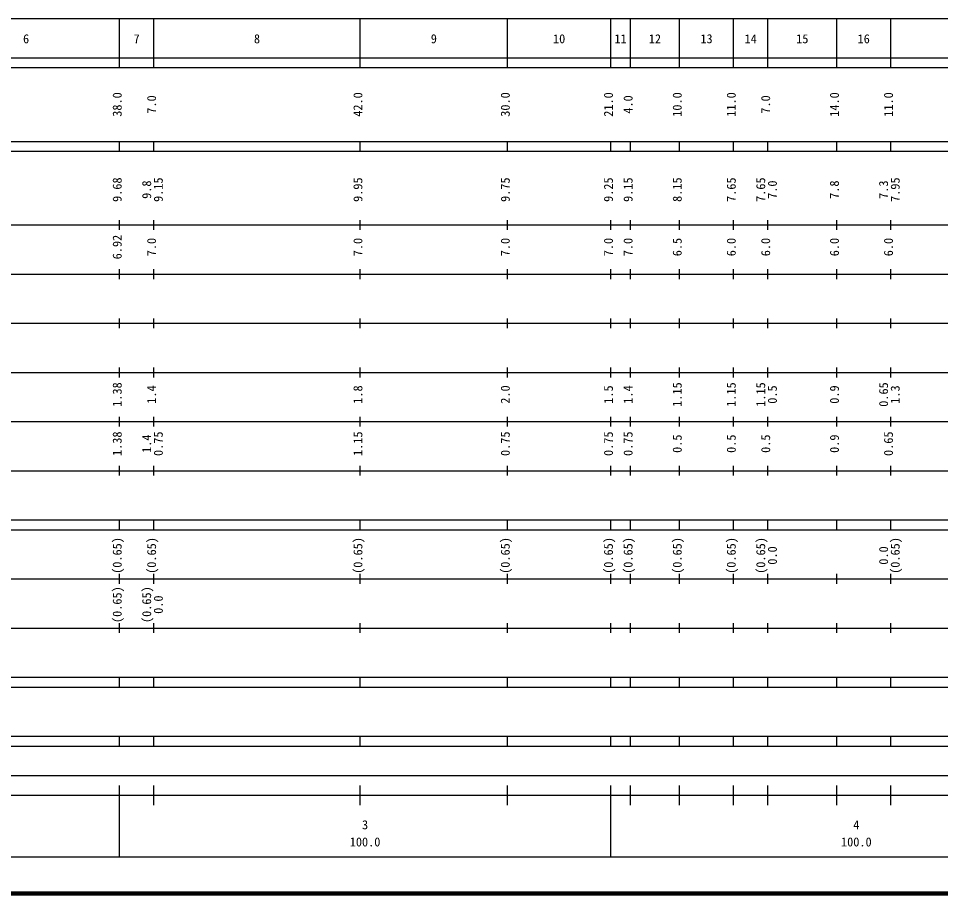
# Model space of a CAD drawing. Units: millimetres on the paper, enlarged 1000 times. Extents: x 40000 to 680000, y 20000 to 380000.
# Drawn here: x 247440 to 435144, y 20000 to 198000 of the extents above; entities that cross this region are included whole.
import ezdxf
from ezdxf.enums import TextEntityAlignment as Align

# ---------------------------------------------------------------- set-up
doc = ezdxf.new("R2010")
doc.units = ezdxf.units.MM
doc.header["$LTSCALE"] = 1000
doc.layers.add('M-TTL', color=2, linetype='Continuous', lineweight=140)
doc.layers.add('M-TTL-BAND', color=7, linetype='Continuous', lineweight=25)
doc.styles.add('ＭＳ ゴシック', font='')
doc.styles.get('ＭＳ ゴシック').set_extended_font_data('MS Gothic')

msp = doc.modelspace()

# ---------------------------------------------------------------- linework, layer by layer
at = {"layer": 'M-TTL'}
msp.add_line((40000, 20000), (680000, 20000), dxfattribs=at)
at = {"layer": 'M-TTL-BAND'}
for p, q in [((68000, 198000), (579000, 198000)), ((268000, 188000), (268000, 198000)), ((275000, 188000), (275000, 198000)), ((317000, 188000), (317000, 198000)), ((347000, 188000), (347000, 198000)), ((368000, 188000), (368000, 198000)), ((372000, 188000), (372000, 198000)), ((382000, 188000), (382000, 198000)), ((393000, 188000), (393000, 198000)), ((400000, 188000), (400000, 198000)), ((414000, 188000), (414000, 198000)), ((425000, 188000), (425000, 198000)), ((40000, 190000), (579000, 190000)), ((40000, 188000), (579000, 188000)), ((40000, 173000), (579000, 173000)), ((268000, 171000), (268000, 173000)), ((275000, 171000), (275000, 173000)), ((317000, 171000), (317000, 173000)), ((347000, 171000), (347000, 173000)), ((368000, 171000), (368000, 173000)), ((372000, 171000), (372000, 173000)), ((382000, 171000), (382000, 173000)), ((393000, 171000), (393000, 173000)), ((400000, 171000), (400000, 173000)), ((414000, 171000), (414000, 173000)), ((425000, 171000), (425000, 173000)), ((40000, 171000), (579000, 171000)), ((40000, 156000), (579000, 156000)), ((268000, 155000), (268000, 157000)), ((275000, 155000), (275000, 157000)), ((317000, 155000), (317000, 157000)), ((347000, 155000), (347000, 157000)), ((368000, 155000), (368000, 157000)), ((372000, 155000), (372000, 157000)), ((382000, 155000), (382000, 157000)), ((393000, 155000), (393000, 157000)), ((400000, 155000), (400000, 157000)), ((414000, 155000), (414000, 157000)), ((425000, 155000), (425000, 157000)), ((268000, 145000), (268000, 147000)), ((275000, 145000), (275000, 147000)), ((317000, 145000), (317000, 147000)), ((347000, 145000), (347000, 147000)), ((368000, 145000), (368000, 147000)), ((372000, 145000), (372000, 147000)), ((382000, 145000), (382000, 147000)), ((393000, 145000), (393000, 147000)), ((400000, 145000), (400000, 147000)), ((414000, 145000), (414000, 147000)), ((425000, 145000), (425000, 147000)), ((46000, 146000), (579000, 146000)), ((52000, 136000), (579000, 136000)), ((268000, 135000), (268000, 137000)), ((275000, 135000), (275000, 137000)), ((317000, 135000), (317000, 137000)), ((347000, 135000), (347000, 137000)), ((368000, 135000), (368000, 137000)), ((372000, 135000), (372000, 137000)), ((382000, 135000), (382000, 137000)), ((393000, 135000), (393000, 137000)), ((400000, 135000), (400000, 137000)), ((414000, 135000), (414000, 137000)), ((425000, 135000), (425000, 137000)), ((46000, 126000), (579000, 126000)), ((268000, 125000), (268000, 127000)), ((275000, 125000), (275000, 127000)), ((317000, 125000), (317000, 127000)), ((347000, 125000), (347000, 127000)), ((368000, 125000), (368000, 127000)), ((372000, 125000), (372000, 127000)), ((382000, 125000), (382000, 127000)), ((393000, 125000), (393000, 127000)), ((400000, 125000), (400000, 127000)), ((414000, 125000), (414000, 127000)), ((425000, 125000), (425000, 127000)), ((268000, 115000), (268000, 117000)), ((275000, 115000), (275000, 117000)), ((317000, 115000), (317000, 117000)), ((347000, 115000), (347000, 117000)), ((368000, 115000), (368000, 117000)), ((372000, 115000), (372000, 117000)), ((382000, 115000), (382000, 117000)), ((393000, 115000), (393000, 117000)), ((400000, 115000), (400000, 117000)), ((414000, 115000), (414000, 117000)), ((425000, 115000), (425000, 117000)), ((52000, 116000), (579000, 116000)), ((268000, 105000), (268000, 107000)), ((275000, 105000), (275000, 107000)), ((317000, 105000), (317000, 107000)), ((347000, 105000), (347000, 107000)), ((368000, 105000), (368000, 107000)), ((372000, 105000), (372000, 107000)), ((382000, 105000), (382000, 107000)), ((393000, 105000), (393000, 107000)), ((400000, 105000), (400000, 107000)), ((414000, 105000), (414000, 107000)), ((425000, 105000), (425000, 107000)), ((46000, 106000), (579000, 106000)), ((40000, 96000), (579000, 96000)), ((268000, 94000), (268000, 96000)), ((275000, 94000), (275000, 96000)), ((317000, 94000), (317000, 96000)), ((347000, 94000), (347000, 96000)), ((368000, 94000), (368000, 96000)), ((372000, 94000), (372000, 96000)), ((382000, 94000), (382000, 96000)), ((393000, 94000), (393000, 96000)), ((400000, 94000), (400000, 96000)), ((414000, 94000), (414000, 96000)), ((425000, 94000), (425000, 96000)), ((40000, 94000), (579000, 94000)), ((268000, 83000), (268000, 85000)), ((275000, 83000), (275000, 85000)), ((317000, 83000), (317000, 85000)), ((347000, 83000), (347000, 85000)), ((368000, 83000), (368000, 85000)), ((372000, 83000), (372000, 85000)), ((382000, 83000), (382000, 85000)), ((393000, 83000), (393000, 85000)), ((400000, 83000), (400000, 85000)), ((414000, 83000), (414000, 85000)), ((425000, 83000), (425000, 85000)), ((49000, 84000), (579000, 84000)), ((40000, 74000), (579000, 74000)), ((268000, 73000), (268000, 75000)), ((275000, 73000), (275000, 75000)), ((317000, 73000), (317000, 75000)), ((347000, 73000), (347000, 75000)), ((368000, 73000), (368000, 75000)), ((372000, 73000), (372000, 75000)), ((382000, 73000), (382000, 75000)), ((393000, 73000), (393000, 75000)), ((400000, 73000), (400000, 75000)), ((414000, 73000), (414000, 75000)), ((425000, 73000), (425000, 75000)), ((40000, 64000), (579000, 64000)), ((268000, 62000), (268000, 64000)), ((275000, 62000), (275000, 64000)), ((317000, 62000), (317000, 64000)), ((347000, 62000), (347000, 64000)), ((368000, 62000), (368000, 64000)), ((372000, 62000), (372000, 64000)), ((382000, 62000), (382000, 64000)), ((393000, 62000), (393000, 64000)), ((400000, 62000), (400000, 64000)), ((414000, 62000), (414000, 64000)), ((425000, 62000), (425000, 64000)), ((40000, 62000), (579000, 62000)), ((40000, 52000), (579000, 52000)), ((268000, 50000), (268000, 52000)), ((275000, 50000), (275000, 52000)), ((317000, 50000), (317000, 52000)), ((347000, 50000), (347000, 52000)), ((368000, 50000), (368000, 52000)), ((372000, 50000), (372000, 52000)), ((382000, 50000), (382000, 52000)), ((393000, 50000), (393000, 52000)), ((400000, 50000), (400000, 52000)), ((414000, 50000), (414000, 52000)), ((425000, 50000), (425000, 52000)), ((40000, 50000), (579000, 50000)), ((71000, 44000), (565000, 44000)), ((268000, 27500), (268000, 42000)), ((275000, 38000), (275000, 42000)), ((317000, 38000), (317000, 42000)), ((347000, 38000), (347000, 42000)), ((368000, 27500), (368000, 42000)), ((372000, 38000), (372000, 42000)), ((382000, 38000), (382000, 42000)), ((393000, 38000), (393000, 42000)), ((400000, 38000), (400000, 42000)), ((414000, 38000), (414000, 42000)), ((425000, 38000), (425000, 42000)), ((40000, 40000), (579000, 40000)), ((68000, 27500), (579000, 27500))]:
    msp.add_line(p, q, dxfattribs=at)

# ---------------------------------------------------------------- texts
at = {"layer": 'M-TTL-BAND', "style": 'ＭＳ ゴシック'}
for s, p in [('6', (249000, 192405)), ('7', (271500, 192405)), ('8', (296000, 192405)), ('9', (332000, 192405)), ('10', (357500, 192405)), ('11', (370000, 192405)), ('12', (377000, 192405)), ('13', (387500, 192405)), ('14', (396500, 192405)), ('15', (407000, 192405)), ('16', (419500, 192405)), ('3', (318000, 32523)), ('4', (418000, 32523)), ('100.0', (318000, 29033)), ('100.0', (418000, 29033))]:
    msp.add_text(s, height=1833, dxfattribs=at).set_placement(p, align=Align.BOTTOM_CENTER)
for s, p in [('38.0', (269000, 180500)), ('7.0', (276000, 180500)), ('42.0', (318000, 180500)), ('30.0', (348000, 180500)), ('21.0', (369000, 180500)), ('4.0', (373000, 180500)), ('10.0', (383000, 180500)), ('11.0', (394000, 180500)), ('7.0', (401000, 180500)), ('14.0', (415000, 180500)), ('11.0', (426000, 180500)), ('9.68', (269000, 163174)), ('9.15', (277370, 163174)), ('9.95', (318000, 163174)), ('9.75', (348000, 163174)), ('9.25', (369000, 163174)), ('9.15', (373000, 163174)), ('8.15', (383000, 163174)), ('7.65', (394000, 163174)), ('7.65', (400000, 163174)), ('7.95', (427370, 163174)), ('9.8', (275000, 163174)), ('7.0', (402370, 163174)), ('7.8', (415000, 163174)), ('7.3', (425000, 163174)), ('6.92', (269000, 151500)), ('7.0', (276000, 151500)), ('7.0', (318000, 151500)), ('7.0', (348000, 151500)), ('7.0', (369000, 151500)), ('7.0', (373000, 151500)), ('6.5', (383000, 151500)), ('6.0', (394000, 151500)), ('6.0', (401000, 151500)), ('6.0', (415000, 151500)), ('6.0', (426000, 151500)), ('1.38', (269000, 121500)), ('1.4', (276000, 121500)), ('1.8', (318000, 121500)), ('2.0', (348000, 121500)), ('1.5', (369000, 121500)), ('1.4', (373000, 121500)), ('1.15', (383000, 121500)), ('1.15', (394000, 121500)), ('1.15', (400000, 121500)), ('0.5', (402370, 121500)), ('0.9', (415000, 121500)), ('0.65', (425000, 121500)), ('1.3', (427370, 121500)), ('1.38', (269000, 111500)), ('1.4', (275000, 111500)), ('0.75', (277370, 111500)), ('1.15', (318000, 111500)), ('0.75', (348000, 111500)), ('0.75', (369000, 111500)), ('0.75', (373000, 111500)), ('0.5', (383000, 111500)), ('0.5', (394000, 111500)), ('0.5', (401000, 111500)), ('0.9', (415000, 111500)), ('0.65', (426000, 111500)), ('(0.65)', (269000, 88764)), ('(0.65)', (276000, 88764)), ('(0.65)', (318000, 88764)), ('(0.65)', (348000, 88764)), ('(0.65)', (369000, 88764)), ('(0.65)', (373000, 88764)), ('(0.65)', (383000, 88764)), ('(0.65)', (394000, 88764)), ('(0.65)', (400000, 88764)), ('(0.65)', (427370, 88764)), ('0.0', (402370, 88764)), ('0.0', (425000, 88764)), ('(0.65)', (269000, 78764)), ('(0.65)', (275000, 78764)), ('0.0', (277370, 78764))]:
    msp.add_text(s, height=1833, rotation=90, dxfattribs=at).set_placement(p, align=Align.BOTTOM_CENTER)

doc.saveas('drawing.dxf')
